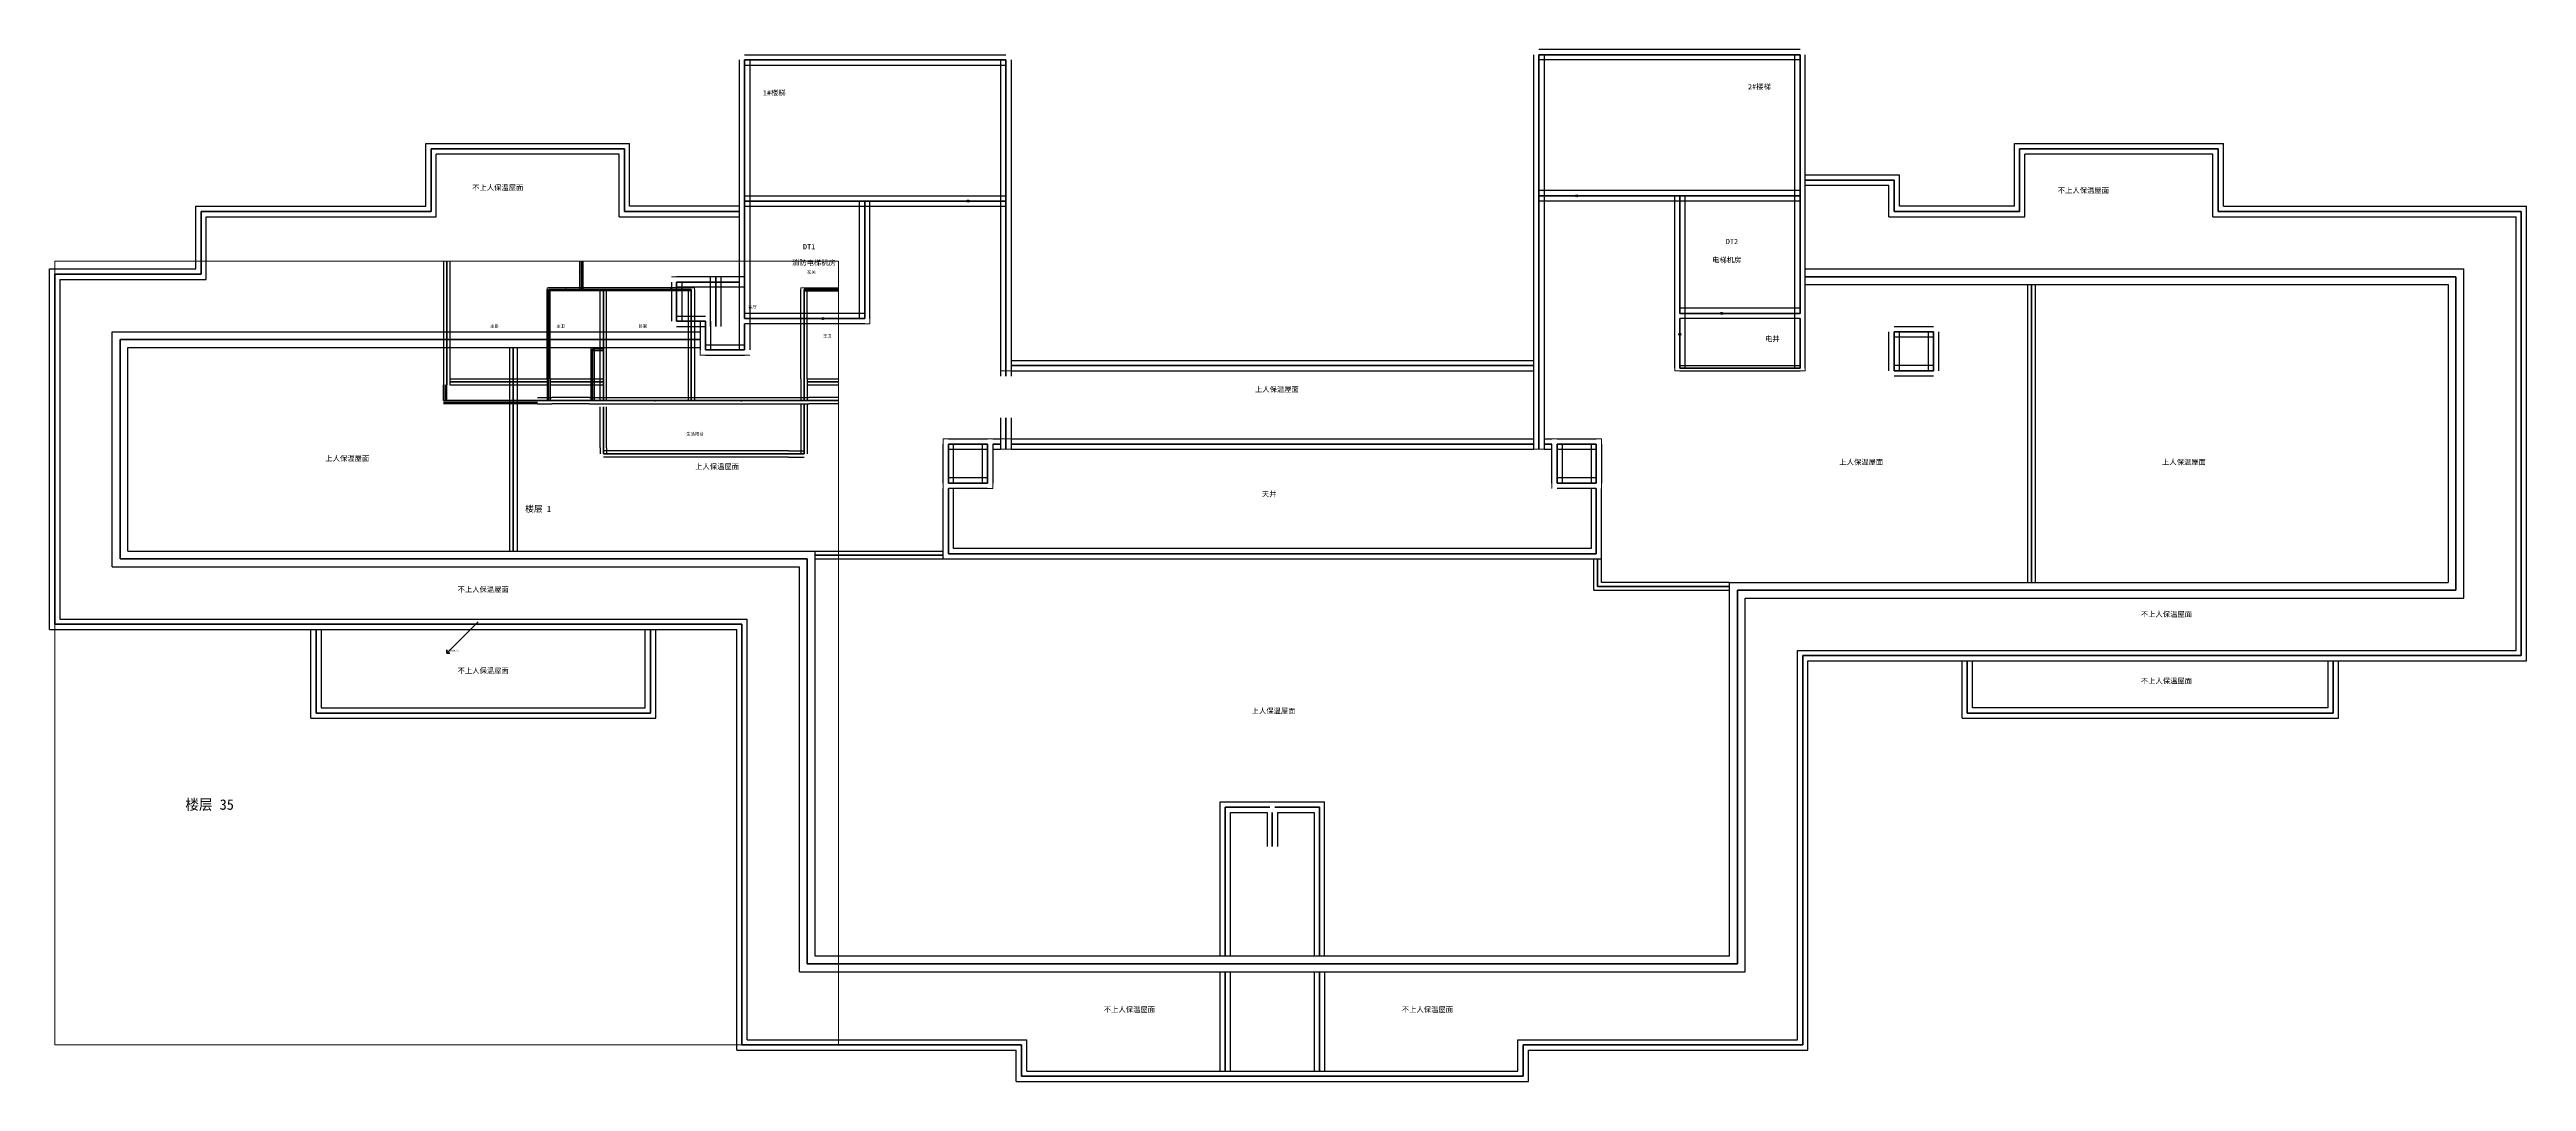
# Paper-space layout '楼层 35' of a CAD drawing. Header units: metres. Extents: x -2 to 946, y -14 to 381.
# The model-space entities are those that its viewports show. They can reach past a viewport. Long polylines and large blocks are cut down to what shows.
import ezdxf

# ---------------------------------------------------------------- set-up
doc = ezdxf.new("R2010")
doc.units = ezdxf.units.M
for name, color, linetype in [('DOORS', 2, 'Continuous'), ('HEATING_PIPES', 5, 'Continuous'), ('ROOMS', 4, 'Continuous'), ('TEXT', 7, 'Continuous'), ('WALLS', 1, 'Continuous')]:
    doc.layers.add(name, color=color, linetype=linetype)

# ---------------------------------------------------------------- blocks, each defined once
blk = doc.blocks.new('FLOOR_35')
at = {"layer": 'DOORS', "color": 2, "lineweight": 35}
for p, q in [((339, 323), (360, 323)), ((593, 325), (572, 325)), ((306, 278), (282, 278)), ((622, 266), (622, 278)), ((650, 280), (626, 280))]:
    blk.add_line(p, q, dxfattribs=at)
at = {"layer": 'DOORS', "color": 2}
for centre in [(349.5, 323), (582.5, 325), (294, 278), (638, 280), (622, 272)]:
    blk.add_circle(centre, 0.4, dxfattribs=at)
at = {"layer": 'ROOMS', "color": 4, "lineweight": 20}
for points in [[(266, 375), (362, 375), (362, 325), (266, 325)], [(570, 327), (666, 327), (666, 377), (570, 377)], [(236, 294), (262, 294), (262, 317), (216, 317), (216, 341), (146, 341), (146, 317), (58, 317), (58, 293), (2, 293), (2, 163), (265, 163), (265, 2), (372, 2), (372, -10), (446, -10), (446, 28), (285, 28), (285, 183), (22, 183), (22, 273), (236, 273)], [(236, 294), (262, 294), (262, 317), (216, 317), (216, 341), (146, 341), (146, 317), (58, 317), (58, 293), (2, 293), (2, 163), (265, 163), (265, 2), (372, 2), (372, -10), (446, -10), (446, 28), (285, 28), (285, 183), (22, 183), (22, 273), (236, 273)], [(236, 294), (262, 294), (262, 317), (216, 317), (216, 341), (146, 341), (146, 317), (58, 317), (58, 293), (2, 293), (2, 163), (265, 163), (265, 2), (372, 2), (372, -10), (446, -10), (446, 28), (285, 28), (285, 183), (22, 183), (22, 273), (236, 273)], [(702, 317), (702, 329), (670, 329), (670, 297), (922, 297), (922, 171), (647, 171), (647, 28), (486, 28), (486, -10), (560, -10), (560, 2), (667, 2), (667, 151), (942, 151), (942, 317), (826, 317), (826, 341), (754, 341), (754, 317)], [(702, 317), (702, 329), (670, 329), (670, 297), (922, 297), (922, 171), (647, 171), (647, 28), (486, 28), (486, -10), (560, -10), (560, 2), (667, 2), (667, 151), (942, 151), (942, 317), (826, 317), (826, 341), (754, 341), (754, 317)], [(702, 317), (702, 329), (670, 329), (670, 297), (922, 297), (922, 171), (647, 171), (647, 28), (486, 28), (486, -10), (560, -10), (560, 2), (667, 2), (667, 151), (942, 151), (942, 317), (826, 317), (826, 341), (754, 341), (754, 317)], [(755.01, 177), (755, 291), (670, 291), (670, 258), (620, 258), (620, 323), (570, 323), (570, 232), (592, 232), (592, 177)], [(624, 282), (666, 282), (666, 323), (624, 323)], [(624, 282), (666, 282), (666, 323), (624, 323)], [(266, 276), (312, 276), (312, 321), (362, 321), (362, 258), (566, 258), (566, 232), (340, 232), (340, 189), (177, 189), (177, 267), (247, 267), (247, 264), (266, 264)], [(266, 276), (312, 276), (312, 321), (362, 321), (362, 258), (566, 258), (566, 232), (340, 232), (340, 189), (177, 189), (177, 267), (247, 267), (247, 264), (266, 264)], [(266, 280), (308, 280), (308, 321), (266, 321)], [(266, 280), (308, 280), (308, 321), (266, 321)], [(916, 177), (916, 291), (758, 291), (758.01, 177)], [(666, 260), (666, 278), (624, 278), (624, 260)], [(28, 267), (174, 267), (174, 189), (28, 189)], [(573, 213), (573, 228), (359, 228), (359, 213), (344, 213), (344, 190), (588, 190), (588, 213)], [(291, 34), (291, 186), (589, 186), (589, 174), (641, 174), (641, 34), (486, 34), (486, 93), (446, 93), (446, 34)], [(102, 159), (226, 159), (226, 129), (102, 129)], [(734, 147), (870, 147), (870, 129), (734, 129)]]:
    blk.add_lwpolyline(points, dxfattribs=at)
at = {"layer": 'WALLS', "lineweight": 25}
for p, q in [((668, 381), (568, 381)), ((262, 377), (262, 323)), ((264, 379), (364, 379)), ((264, 375), (364, 375)), ((266, 377), (266, 323)), ((362, 377), (362, 323)), ((366, 377), (366, 323)), ((566, 379), (566, 325)), ((668, 377), (568, 377)), ((570, 379), (570, 325)), ((666, 325), (666, 379)), ((670, 325), (670, 379)), ((142, 345), (220, 345)), ((142, 321), (142, 345)), ((220, 321), (220, 345)), ((750, 345), (830, 345)), ((750, 321), (750, 345)), ((830, 321), (830, 345)), ((216, 341), (146, 341)), ((146, 317), (146, 341)), ((216, 317), (216, 341)), ((670, 333), (706, 333)), ((706, 321), (706, 333)), ((826, 341), (754, 341)), ((754, 317), (754, 341)), ((826, 317), (826, 341)), ((262, 323), (262, 292)), ((264, 325), (310, 325)), ((266, 323), (266, 292)), ((308, 278), (308, 323)), ((310, 325), (364, 325)), ((312, 278), (312, 323)), ((362, 323), (362, 256)), ((366, 323), (366, 256)), ((566, 325), (566, 228)), ((622, 327), (568, 327)), ((622, 323), (568, 323)), ((570, 325), (570, 228)), ((620, 280), (620, 325)), ((668, 327), (622, 327)), ((668, 323), (622, 323)), ((624, 280), (624, 325)), ((666, 280), (666, 325)), ((702, 329), (670, 329)), ((670, 280), (670, 325)), ((702, 317), (702, 329)), ((54, 321), (142, 321)), ((54, 297), (54, 321)), ((58, 317), (146, 317)), ((58, 293), (58, 317)), ((216, 317), (262, 317)), ((262, 321), (220, 321)), ((264, 321), (310, 321)), ((310, 321), (364, 321)), ((702, 317), (754, 317)), ((750, 321), (706, 321)), ((826, 317), (942, 317)), ((830, 321), (946, 321)), ((942, 151), (942, 317)), ((946, 147), (946, 321)), ((-2, 297), (54, 297)), ((-2, 159), (-2, 297)), ((264, 294), (238, 294)), ((264, 294), (238, 294)), ((251, 275), (251, 294)), ((255, 275), (255, 294)), ((670, 297), (922, 297)), ((922, 171), (922, 297)), ((2, 293), (58, 293)), ((2, 293), (2, 163)), ((236, 292), (236, 277)), ((264, 290), (238, 290)), ((264, 290), (238, 290)), ((240, 292), (240, 277)), ((262, 292), (262, 278)), ((266, 292), (266, 278)), ((670, 291), (916, 291)), ((755, 291), (755.01, 177)), ((758, 291), (758.01, 177)), ((916, 291), (916, 177)), ((238, 279), (249, 279)), ((238, 275), (249, 275)), ((247, 277), (247, 266)), ((251, 277), (251, 266)), ((262, 278), (262, 266)), ((310, 280), (264, 280)), ((310, 276), (264, 276)), ((266, 278), (266, 266)), ((620, 259), (620, 280)), ((668, 282), (622, 282)), ((668, 278), (622, 278)), ((624, 259), (624, 280)), ((666, 259), (666, 280)), ((670, 259), (670, 280)), ((704, 275), (719, 275)), ((22, 273), (247, 273)), ((22, 183), (22, 273)), ((28, 267), (247, 267)), ((28, 189), (28, 267)), ((174, 267), (174, 189)), ((177, 267), (177, 189)), ((249, 268), (264, 268)), ((702, 258), (702, 273)), ((704, 271), (719, 271)), ((706, 258), (706, 273)), ((717, 273), (717, 258)), ((721, 273), (721, 258)), ((249, 264), (264, 264)), ((366, 262), (566, 262)), ((366, 258), (566, 258)), ((622, 260), (668, 260)), ((622, 258), (668, 258)), ((719, 260), (704, 260)), ((719, 256), (704, 256)), ((362, 240), (362, 228)), ((366, 240), (366, 228)), ((340, 215), (340, 230)), ((342, 232), (357, 232)), ((342, 228), (357, 228)), ((344, 215), (344, 230)), ((355, 230), (355, 215)), ((359, 232), (362, 232)), ((359, 230), (359, 215)), ((359, 228), (362, 228)), ((366, 232), (566, 232)), ((366, 228), (566, 228)), ((570, 232), (573, 232)), ((570, 228), (573, 228)), ((573, 215), (573, 230)), ((575, 232), (590, 232)), ((575, 228), (590, 228)), ((577, 215), (577, 230)), ((588, 230), (588, 215)), ((592, 230), (592, 215)), ((340, 186), (340, 213)), ((357, 217), (342, 217)), ((357, 213), (342, 213)), ((344, 190), (344, 213)), ((590, 217), (575, 217)), ((590, 213), (575, 213)), ((588, 213), (588, 190)), ((592, 186), (592, 213)), ((588, 190), (344, 190)), ((22, 183), (285, 183)), ((28, 189), (291, 189)), ((285, 28), (285, 183)), ((291, 189), (340, 189)), ((291, 34), (291, 189)), ((291, 186), (340, 186)), ((340, 186), (592, 186)), ((589, 174), (589, 186)), ((592, 177), (592, 186)), ((589, 174), (641, 174)), ((641, 177), (592, 177)), ((641, 177), (916, 177)), ((641, 34), (641, 177)), ((647, 171), (922, 171)), ((647, 28), (647, 171)), ((2, 163), (265, 163)), ((265, 2), (265, 163)), ((-2, 159), (261, 159)), ((98, 125), (98, 159)), ((102, 159), (102, 129)), ((226, 129), (226, 159)), ((230, 125), (230, 159)), ((261, -2), (261, 159)), ((667, 151), (942, 151)), ((667, 2), (667, 151)), ((671, 147), (946, 147)), ((671, -2), (671, 147)), ((730, 125), (730, 147)), ((734, 129), (734, 147)), ((870, 147), (870, 129)), ((874, 125), (874, 147)), ((98, 125), (230, 125)), ((102, 129), (226, 129)), ((730, 125), (874, 125)), ((870, 129), (734, 129)), ((446, 93), (466, 93)), ((446, 34), (446, 93)), ((450, 89), (464, 89)), ((450, 34), (450, 89)), ((464, 89), (464, 76)), ((466, 93), (486, 93)), ((468, 89), (482, 89)), ((468, 89), (468, 76)), ((482, 89), (482, 34)), ((486, 34), (486, 93)), ((641, 34), (291, 34)), ((285, 28), (647, 28)), ((446, -10), (446, 28)), ((450, -10), (450, 28)), ((482, 28), (482, -10)), ((486, 28), (486, -10)), ((265, 2), (372, 2)), ((372, -10), (372, 2)), ((560, 2), (667, 2)), ((560, -10), (560, 2)), ((261, -2), (368, -2)), ((368, -14), (368, -2)), ((564, -2), (671, -2)), ((564, -14), (564, -2)), ((368, -14), (564, -14)), ((372, -10), (560, -10))]:
    blk.add_line(p, q, dxfattribs=at)
at = {"layer": 'WALLS', "lineweight": 40}
for p, q in [((264, 377), (264, 323)), ((264, 377), (364, 377)), ((364, 377), (364, 323)), ((668, 379), (568, 379)), ((568, 379), (568, 325)), ((668, 325), (668, 379)), ((144, 343), (218, 343)), ((144, 319), (144, 343)), ((218, 319), (218, 343)), ((752, 343), (828, 343)), ((752, 319), (752, 343)), ((828, 319), (828, 343)), ((264, 323), (310, 323)), ((264, 323), (264, 292)), ((310, 278), (310, 323)), ((310, 323), (364, 323)), ((364, 323), (364, 256)), ((568, 325), (568, 228)), ((622, 325), (568, 325)), ((622, 280), (622, 325)), ((668, 325), (622, 325)), ((668, 280), (668, 325)), ((670, 331), (704, 331)), ((704, 319), (704, 331)), ((56, 319), (144, 319)), ((56, 295), (56, 319)), ((218, 319), (262, 319)), ((704, 319), (752, 319)), ((828, 319), (944, 319)), ((944, 149), (944, 319)), ((0, 295), (56, 295)), ((0, 161), (0, 295)), ((253, 275), (253, 294)), ((670, 294), (919, 294)), ((919, 174), (919, 294)), ((238, 292), (238, 277)), ((255, 292), (238, 292)), ((262, 292), (255, 292)), ((264, 292), (264, 278)), ((756.5, 291), (756.5, 177)), ((238, 277), (249, 277)), ((249, 277), (249, 266)), ((310, 278), (264, 278)), ((264, 276), (264, 266)), ((668, 280), (622, 280)), ((622, 259), (622, 278)), ((668, 259), (668, 278)), ((25, 270), (247, 270)), ((25, 186), (25, 270)), ((175.5, 267), (175.5, 189)), ((249, 266), (264, 266)), ((704, 258), (704, 273)), ((704, 273), (719, 273)), ((719, 273), (719, 258)), ((366, 260), (566, 260)), ((622, 259), (668, 259)), ((719, 258), (704, 258)), ((364, 240), (364, 228)), ((342, 215), (342, 230)), ((342, 230), (357, 230)), ((357, 230), (357, 215)), ((359, 230), (362, 230)), ((366, 230), (566, 230)), ((570, 230), (573, 230)), ((575, 230), (590, 230)), ((575, 215), (575, 230)), ((590, 230), (590, 215)), ((357, 215), (342, 215)), ((342, 188), (342, 213)), ((590, 215), (575, 215)), ((590, 188), (590, 213)), ((25, 186), (288, 186)), ((288, 31), (288, 186)), ((291, 187.5), (340, 187.5)), ((342, 188), (590, 188)), ((590.5, 175.5), (590.5, 186)), ((590.5, 175.5), (641, 175.5)), ((644, 174), (919, 174)), ((644, 31), (644, 174)), ((0, 161), (263, 161)), ((100, 127), (100, 159)), ((228, 127), (228, 159)), ((263, 0), (263, 161)), ((669, 149), (944, 149)), ((669, 0), (669, 149)), ((732, 127), (732, 147)), ((872, 127), (872, 147)), ((100, 127), (228, 127)), ((732, 127), (872, 127)), ((448, 91), (465, 91)), ((448, 34), (448, 91)), ((466, 89), (466, 76)), ((467, 91), (484, 91)), ((484, 34), (484, 91)), ((288, 31), (644, 31)), ((448, -10), (448, 28)), ((484, 28), (484, -10)), ((263, 0), (370, 0)), ((370, -12), (370, 0)), ((562, 0), (669, 0)), ((562, -12), (562, 0)), ((370, -12), (562, -12))]:
    blk.add_line(p, q, dxfattribs=at)
at = {"layer": 'TEXT', "color": 7}
for s, height, p in [('1#楼梯', 2, (271, 363.41)), ('2#楼梯', 2, (648.06, 365.79)), ('不上人保温屋面', 2, (159.75, 327.14)), ('不上人保温屋面', 2, (766.61, 326.05)), ('DT1', 2, (286.37, 304.51)), ('DT2', 2, (639.57, 306.51)), ('消防电梯机房', 2, (282.15, 298.42)), ('电梯机房', 2, (634.32, 299.45)), ('电井', 2, (654.59, 269.26)), ('上人保温屋面', 2, (459.35, 249.9)), ('上人保温屋面', 2, (103.56, 223.47)), ('上人保温屋面', 2, (245.1, 220.35)), ('上人保温屋面', 2, (683, 222.1)), ('上人保温屋面', 2, (806.51, 222.1)), ('天井', 2, (462.01, 209.88)), ('不上人保温屋面', 2, (154.17, 173.32)), ('不上人保温屋面', 2, (798.41, 163.85)), ('不上人保温屋面', 2, (154.17, 142.24)), ('不上人保温屋面', 2, (798.41, 138.31)), ('上人保温屋面', 2, (458.08, 126.82)), ('楼层 35', 4, (50, 90)), ('不上人保温屋面', 2, (401.5, 12.53)), ('不上人保温屋面', 2, (515.56, 12.53))]:
    blk.add_text(s, height=height, dxfattribs=at).set_placement(p)
blk = doc.blocks.new('FLOOR_1')
at = {"color": 2, "lineweight": 35}
for q in [(0, 2), (2, 0)]:
    blk.add_line((0, 0), q, dxfattribs=at)
at = {"layer": 'DOORS', "color": 2, "lineweight": 35}
for p, q in [((86, 234), (86, 252)), ((84, 232), (68, 232)), ((152, 232), (134, 232)), ((232, 232), (248, 232)), ((115, 161), (151, 161)), ((164, 161), (212, 161))]:
    blk.add_line(p, q, dxfattribs=at)
at = {"layer": 'DOORS', "color": 2}
for centre in [(86, 243), (76, 232), (143, 232), (240, 232), (133, 161), (188, 161)]:
    blk.add_circle(centre, 0.4, dxfattribs=at)
at = {"layer": 'HEATING_PIPES', "lineweight": 30}
blk.add_line((0, 0), (20, 20), dxfattribs=at)
at = {"layer": 'ROOMS', "color": 4, "lineweight": 20}
for points in [[(87, 233), (158, 233), (158, 163), (226, 163), (226, 233), (262, 233), (262, 264), (214, 264), (214, 317), (158, 317), (158, 254), (87, 254)], [(87, 233), (158, 233), (158, 163), (226, 163), (226, 233), (262, 233), (262, 264), (214, 264), (214, 317), (158, 317), (158, 254), (87, 254)], [(87, 233), (158, 233), (158, 163), (226, 163), (226, 233), (262, 233), (262, 264), (214, 264), (214, 317), (158, 317), (158, 254), (87, 254)], [(2, 281), (54, 281), (54, 254), (85, 254), (85, 233), (64, 233), (64, 175), (2, 175)], [(2, 281), (54, 281), (54, 254), (85, 254), (85, 233), (64, 233), (64, 175), (2, 175)], [(92, 175), (92, 195), (98, 195), (98, 231), (66, 231), (66, 175)], [(154, 163), (154, 231), (102, 231), (102, 163)], [(256, 194), (262, 194), (262, 231), (230, 231), (230, 175), (256, 175)], [(102, 129), (226, 129), (226, 159), (102, 159)]]:
    blk.add_lwpolyline(points, dxfattribs=at)
at = {"layer": 'WALLS', "lineweight": 25}
for p, q in [((-2, 256), (-2, 171)), ((2, 256), (2, 171)), ((85, 232), (85, 255)), ((87, 232), (87, 255)), ((64, 175), (64, 232)), ((86, 233), (65, 233)), ((86, 231), (65, 231)), ((66, 175), (66, 232)), ((85, 231), (85, 232)), ((100, 233), (86, 233)), ((100, 231), (86, 231)), ((87, 231), (87, 232)), ((98, 194), (98, 232)), ((156, 233), (100, 233)), ((156, 231), (100, 231)), ((102, 194), (102, 232)), ((154, 232), (154, 161)), ((158, 232), (158, 161)), ((226, 175), (226, 232)), ((228, 233), (264, 233)), ((228, 231), (264, 231)), ((230, 175), (230, 232)), ((92, 194), (92, 173)), ((93, 195), (100, 195)), ((93, 193), (100, 193)), ((94, 194), (94, 173)), ((98, 173), (98, 194)), ((102, 173), (102, 194)), ((2, 175), (64, 175)), ((64, 175), (64, 161)), ((66, 175), (92, 175)), ((66, 175), (66, 161)), ((93, 175), (100, 175)), ((226, 175), (226, 161)), ((230, 175), (256, 175)), ((230, 175), (230, 161)), ((-2, 161), (-2, 171)), ((58, 161), (-2, 161)), ((58, 159), (-2, 159)), ((0, 161), (0, 171)), ((2, 171), (64, 171)), ((58, 163), (65, 163)), ((58, 159), (65, 159)), ((65, 163), (67, 163)), ((65, 159), (67, 159)), ((66, 171), (92, 171)), ((91, 163), (67, 163)), ((91, 159), (67, 159)), ((91, 163), (93, 163)), ((91, 159), (93, 159)), ((92, 173), (92, 161)), ((93, 171), (100, 171)), ((93, 163), (100, 163)), ((93, 159), (100, 159)), ((94, 173), (94, 161)), ((98, 161), (98, 173)), ((100, 163), (156, 163)), ((100, 159), (156, 159)), ((102, 161), (102, 173)), ((156, 163), (228, 163)), ((156, 159), (228, 159)), ((226, 159), (226, 131)), ((228, 163), (231, 163)), ((228, 159), (231, 159)), ((230, 171), (256, 171)), ((230, 159), (230, 131)), ((255, 163), (231, 163)), ((255, 159), (231, 159)), ((98, 131), (98, 157)), ((102, 131), (102, 157)), ((98, 131), (98, 127)), ((110, 129), (100, 129)), ((102, 131), (102, 127)), ((218, 129), (110, 129)), ((218, 129), (228, 129)), ((226, 131), (226, 127)), ((230, 131), (230, 127)), ((110, 125), (100, 125)), ((218, 125), (110, 125)), ((218, 125), (228, 125))]:
    blk.add_line(p, q, dxfattribs=at)
at = {"layer": 'WALLS', "lineweight": 40}
for p, q in [((0, 256), (0, 171)), ((86, 232), (86, 255)), ((86, 232), (65, 232)), ((65, 175), (65, 232)), ((86, 231), (86, 232)), ((100, 232), (86, 232)), ((100, 194), (100, 232)), ((156, 232), (100, 232)), ((156, 232), (156, 161)), ((228, 232), (264, 232)), ((228, 175), (228, 232)), ((93, 194), (100, 194)), ((93, 194), (93, 173)), ((100, 173), (100, 194)), ((65, 175), (65, 161)), ((228, 175), (228, 161)), ((58, 160), (-2, 160)), ((-1, 161), (-1, 171)), ((2, 173), (64, 173)), ((58, 161), (65, 161)), ((65, 161), (67, 161)), ((66, 173), (92, 173)), ((91, 161), (67, 161)), ((91, 161), (93, 161)), ((93, 173), (93, 161)), ((93, 173), (100, 173)), ((93, 161), (100, 161)), ((100, 161), (100, 173)), ((100, 161), (156, 161)), ((156, 161), (228, 161)), ((228, 161), (231, 161)), ((228, 159), (228, 131)), ((230, 173), (256, 173)), ((255, 161), (231, 161)), ((100, 131), (100, 157)), ((100, 131), (100, 127)), ((110, 127), (100, 127)), ((218, 127), (110, 127)), ((218, 127), (228, 127)), ((228, 131), (228, 127))]:
    blk.add_line(p, q, dxfattribs=at)
at = {"layer": 'TEXT', "color": 7}
for s, height, p in [('玄关', 2, (229.8, 241.9)), ('客厅', 2, (192.2, 219.8)), ('主卧', 2, (27.7, 207.5)), ('主卫', 2, (69.9, 207.5)), ('卧室', 2, (122.3, 207.5)), ('主卫', 2, (240, 201.4)), ('生活阳台', 2, (152.8, 138.8)), ('楼层 1', 4, (50, 90)), ('原点(0,0)', 1, (1, 1))]:
    blk.add_text(s, height=height, dxfattribs=at).set_placement(p)

msp = doc.modelspace()

# ---------------------------------------------------------------- block references
at = {"layer": 'WALLS'}
msp.add_blockref('FLOOR_1', (0, 0), dxfattribs=at)

psp = doc.layouts.new('楼层 35')

# ---------------------------------------------------------------- block references
psp.add_blockref('FLOOR_35', (0, 0))

# ---------------------------------------------------------------- viewports
at = {"layer": 'VIEWPORTS'}
psp.add_viewport(center=(150, 150), size=(300, 300), view_center_point=(0, 0), view_height=500, dxfattribs=at)

doc.saveas('drawing.dxf')
